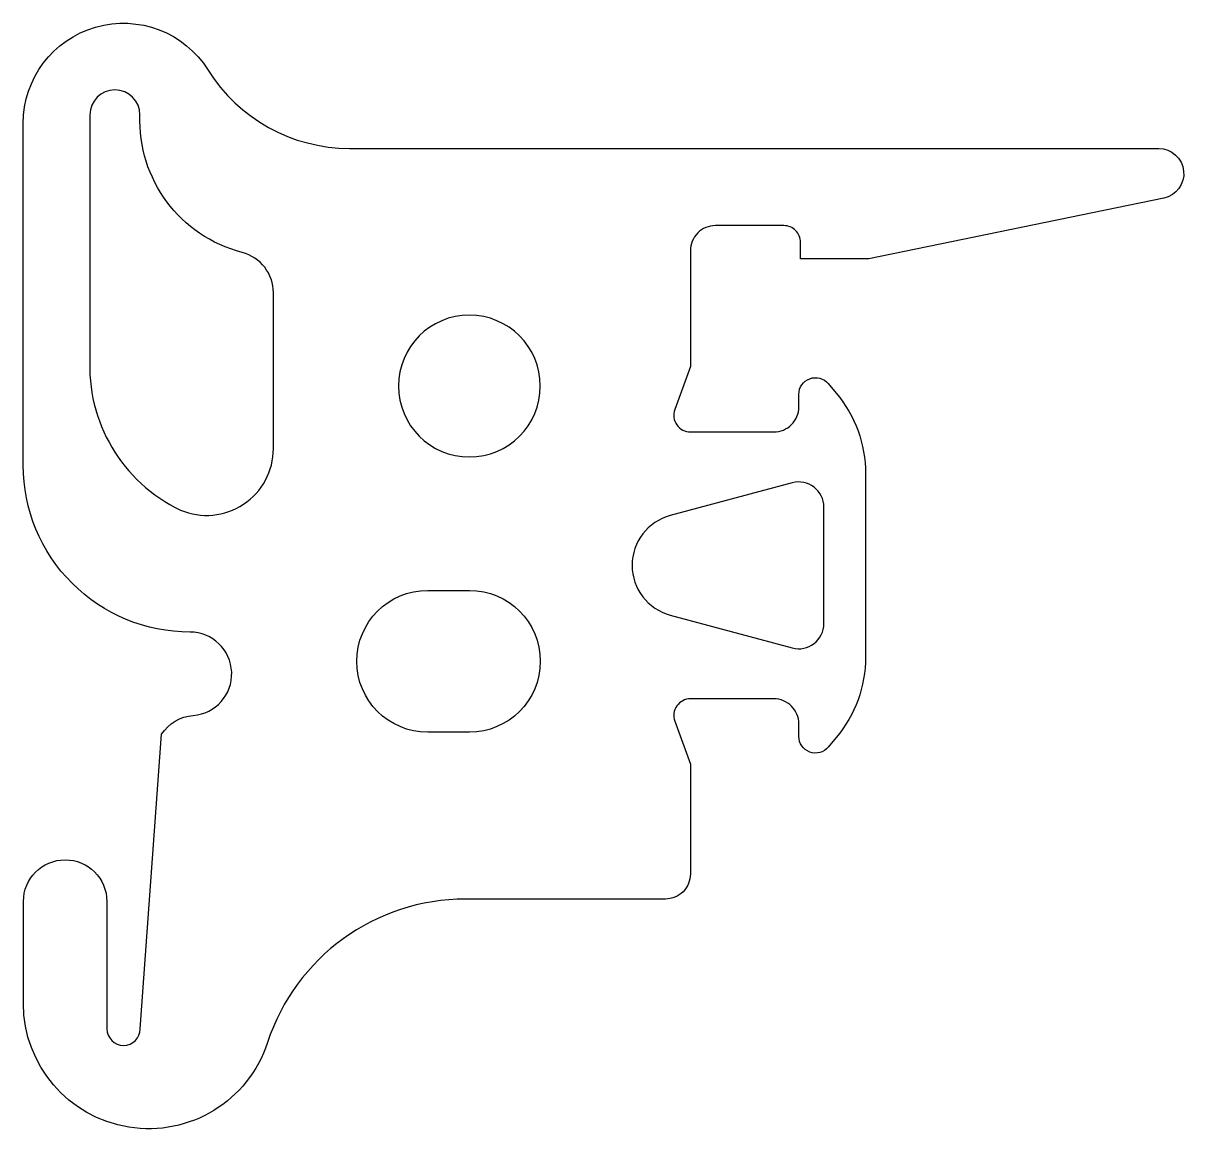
# Model space of a CAD drawing. Header units: millimetres. Extents: x -8 to 5.9, y -11.8 to 1.5.
import ezdxf

# ---------------------------------------------------------------- set-up
doc = ezdxf.new("R2010")
doc.units = ezdxf.units.MM

msp = doc.modelspace()

# ---------------------------------------------------------------- linework, layer by layer
for points in [[(-8, 0.301, -0.753033), (-5.783, 0.939, 0.258199), (-4.089, 0.001), (5.616, -0.001, -0.903019), (5.676, -0.595), (2.141, -1.325), (1.32, -1.325), (1.32, -1.125, 0.414214), (1.12, -0.925), (0.3, -0.925, 0.414214), (0, -1.225), (0, -2.613), (-0.188, -3.13, 0.520567), (0, -3.398), (1, -3.398, 0.414214), (1.3, -3.098), (1.3, -2.948, -0.700208), (1.653, -2.819), (1.749, -2.934, -0.176327), (2.1, -3.898), (2.1, -6.098, -0.176327), (1.749, -7.062), (1.653, -7.177, -0.700207), (1.3, -7.048), (1.3, -6.898, 0.414214), (1, -6.598), (0, -6.598, 0.520567), (-0.188, -6.866), (0, -7.383), (0, -8.698, -0.414214), (-0.3, -8.998), (-2.696, -8.998, 0.324203), (-5.071, -10.719, -0.852934), (-7.997, -10.252), (-7.997, -9.028, -1), (-6.997, -9.027), (-6.997, -10.552, 0.999969), (-6.597, -10.552), (-6.341, -7.023, -0.233259), (-5.961, -6.797, 0.961648), (-6, -5.798, -0.414214), (-8, -3.798), (-8, 0.301)], [(-5, -1.731, 0.341731), (-5.375, -1.247, -0.352553), (-6.6, 0.401, 1), (-7.2, 0.401), (-7.2, -2.498, 0.305162), (-6.113, -4.335, 0.537319), (-5, -3.598), (-5, -1.731)], [(-1.8, -2.848, 1), (-3.5, -2.848, 1), (-1.8, -2.848)], [(-0.241, -5.595), (1.222, -5.988, 0.493145), (1.6, -5.698), (1.6, -4.298, 0.493145), (1.222, -4.008), (-0.241, -4.4, 0.767327), (-0.241, -5.595)], [(-2.65, -5.298, -1), (-2.65, -6.998), (-3.15, -6.998, -1), (-3.15, -5.298), (-2.65, -5.298)]]:
    msp.add_lwpolyline(points, format="xyb", close=True)

doc.saveas('drawing.dxf')
